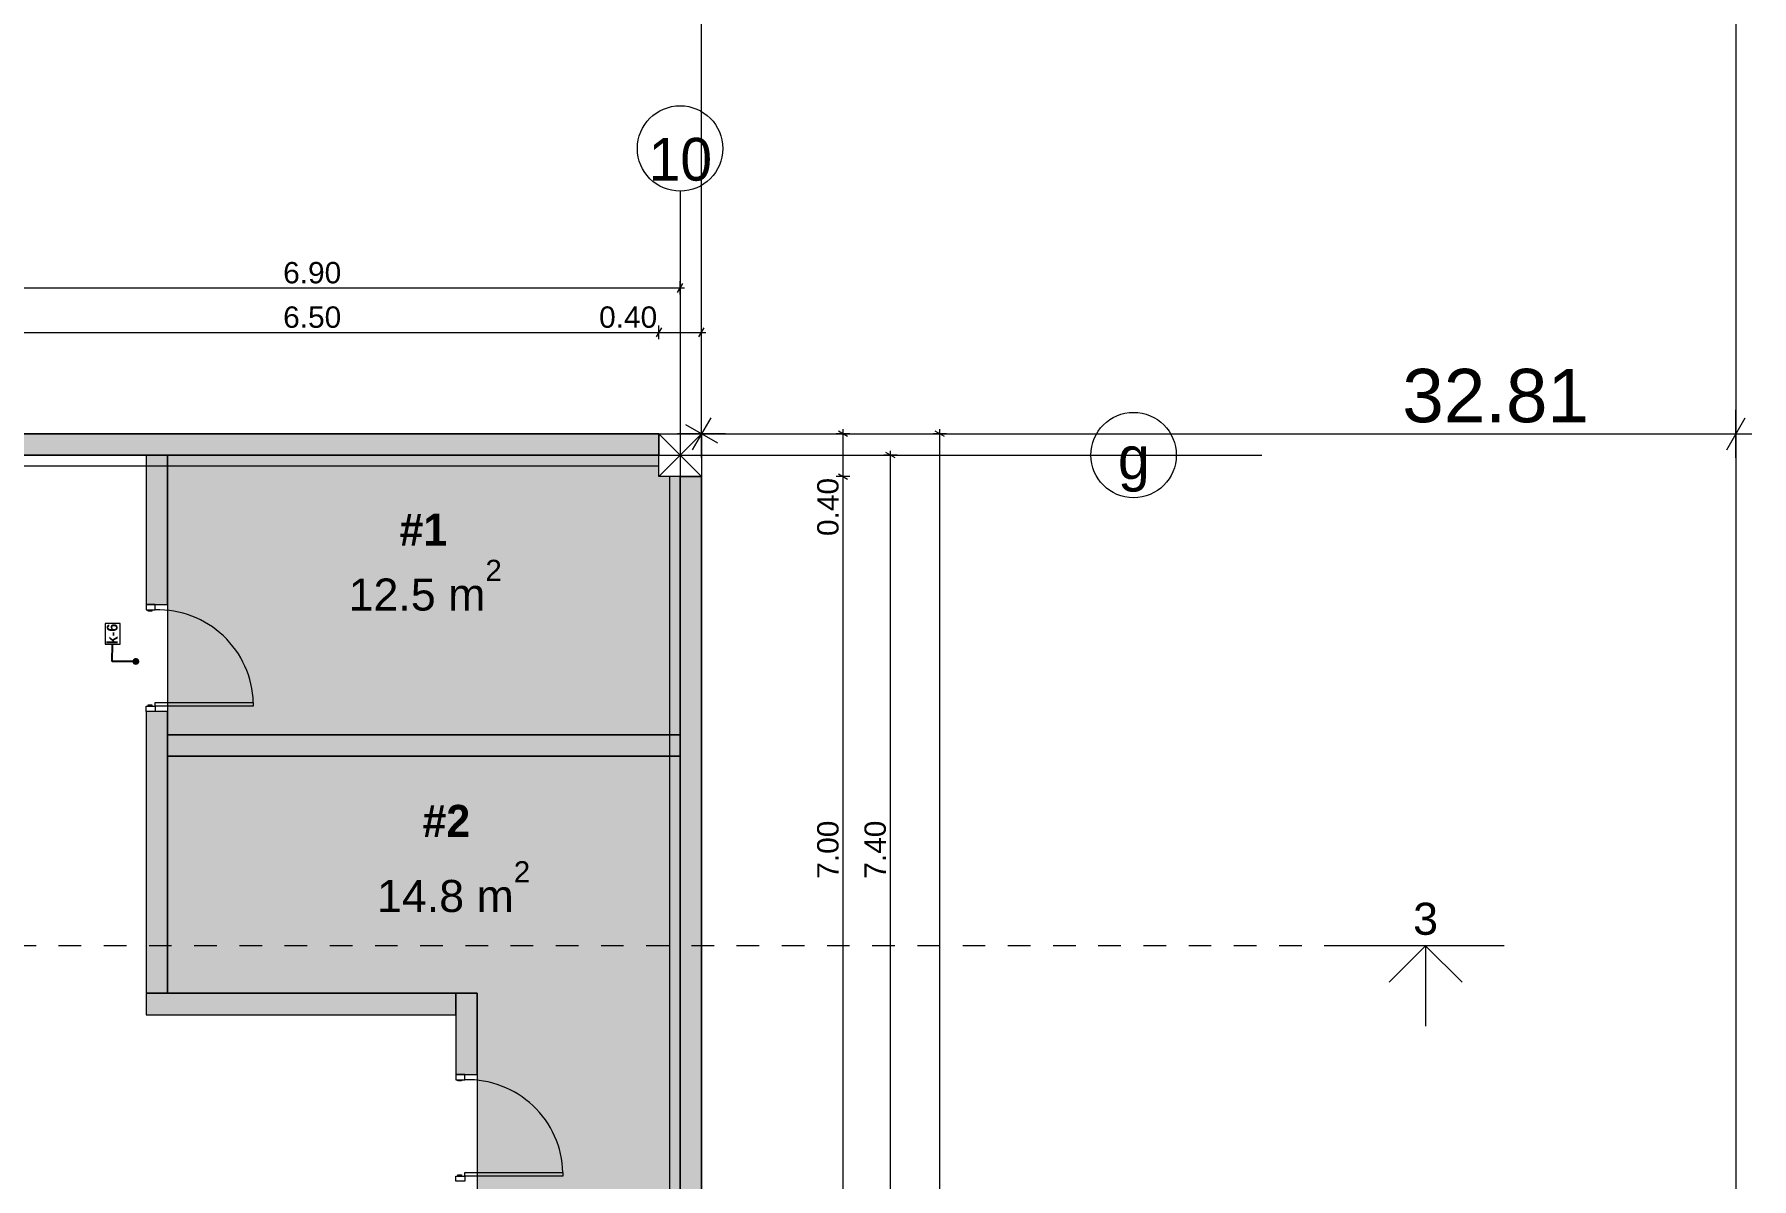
# Model space of a CAD drawing. Header units: millimetres. Extents: x 475206255 to 476720147, y 4620882299 to 4621447368.
# Drawn here: x 475289272 to 475305355, y 4620948549 to 4620959263 of the extents above; entities that cross this region are included whole.
import ezdxf

# ---------------------------------------------------------------- set-up
doc = ezdxf.new("R2010")
doc.units = ezdxf.units.MM
doc.header["$MEASUREMENT"] = 0
doc.set_wipeout_variables(frame=1)
doc.linetypes.add('Dashed', pattern=[423.333333, 211.666667, -211.666667])
for name, color, linetype, lineweight in [('0_Pen_No__42_Pen_No__250_Pen_No__5', 5, 'Continuous', 0), ('2D Drafting - General_Pen_No__1_Pen_No__7', 7, 'Continuous', 0), ('2D Drafting - General_Pen_No__1_Pen_No__7_Pen_No__7', 7, 'Continuous', 0), ('2D Drafting - General_Pen_No__250_Pen_No__7_Pen_No__154', 154, 'Continuous', 0), ('2D Drafting - General_Pen_No__250_Pen_No__7_Pen_No__250', 7, 'Continuous', 0), ('2D Drafting - General_Pen_No__250_Pen_No__7_Pen_No__7', 7, 'Continuous', 0), ('Annotation - Text_Pen_No__7_Pen_No__235', 235, 'Continuous', 0), ('Annotation - Text_Pen_No__7_Pen_No__5', 5, 'Continuous', 0), ('Doors_Pen_No__7_Pen_No__7_Pen_No__7', 7, 'Continuous', 0), ('G-Anno-Nplt_Pen_No__4', 7, 'Continuous', 0), ('G-Anno-Nplt_Pen_No__7', 7, 'Continuous', 0), ('New_._Pen_No__1', 1, 'Continuous', 0), ('New_Annotation - Label_Pen_No__1', 1, 'Continuous', 0), ('New_G-Anno-Nplt_Pen_No__4', 7, 'Continuous', 0), ('New_G-Anno-Nplt_Pen_No__8', 8, 'Continuous', 0), ('New_shenobebi_Pen_No__1', 1, 'Continuous', 0), ('New_Structural - Bearing_Pen_No__1', 1, 'Continuous', 0), ('zoma_Pen_No__1', 1, 'Continuous', 0), ('zoma_Pen_No__142', 142, 'Continuous', 0), ('zoma_Pen_No__5_Pen_No__5', 5, 'Continuous', 0)]:
    doc.layers.add(name, color=color, linetype=linetype, lineweight=lineweight)
doc.layers.add('zoma', color=7, linetype='Continuous')
doc.styles.add('GENERATED_STYLE_1', font='arial.ttf')
doc.styles.add('GENERATED_STYLE_2', font='arial.ttf')
doc.styles.add('GENERATED_STYLE_4', font='ACADMTAV.TTF')
doc.styles.add('GENERATED_STYLE_5', font='')
doc.styles.add('GENERATED_STYLE_8', font='')
doc.styles.get('GENERATED_STYLE_5').set_extended_font_data('Avaza', bold=True)
doc.styles.get('GENERATED_STYLE_8').set_extended_font_data('AcadMtavr', bold=True)
doc.linetypes.add('Break', pattern='A,0,[1,9.10.saxli 29.041.Shx,S=15.679026,R=0,X=0,Y=0],-1975.557214,0', length=1975.557214)
doc.dimstyles.new('GENERATED_STYLE__10', dxfattribs={"dimtxt": 500, "dimasz": 228, "dimexe": 0.18, "dimexo": 3, "dimgap": 0, "dimtad": 1, "dimlfac": 0.001, "dimzin": 0, "dimdsep": 46, "dimtxsty": 'GENERATED_STYLE_2', "dimblk": 'ARROWHEAD_2', "dimblk1": 'ARROWHEAD_2', "dimblk2": 'ARROWHEAD_2', "dimcen": 0.09, "dimclrd": 1, "dimclre": 1, "dimclrt": 1, "dimadec": 0, "dimazin": 0, "dimtfac": 1, "dimtdec": 4, "dimtmove": 0, "dimatfit": 3, "dimfxl": 1, "dimtolj": 1, "dimtzin": 0, "dimarcsym": 0})
doc.dimstyles.new('GENERATED_STYLE__12', dxfattribs={"dimtxt": 500, "dimasz": 228, "dimexe": 0.18, "dimexo": 3, "dimgap": 0, "dimtad": 1, "dimtih": 1, "dimtoh": 1, "dimlfac": 0.001, "dimzin": 0, "dimdsep": 46, "dimtxsty": 'GENERATED_STYLE_2', "dimblk": 'ARROWHEAD_2', "dimblk1": 'ARROWHEAD_2', "dimblk2": 'ARROWHEAD_2', "dimcen": 0.09, "dimclrd": 1, "dimclre": 1, "dimclrt": 1, "dimadec": 0, "dimazin": 0, "dimtfac": 1, "dimtdec": 4, "dimtmove": 2, "dimatfit": 3, "dimfxl": 1, "dimtolj": 1, "dimtzin": 0, "dimarcsym": 0})
doc.dimstyles.new('GENERATED_STYLE__3', dxfattribs={"dimtxt": 200, "dimasz": 64.421331, "dimexe": 0.18, "dimexo": 3, "dimgap": 0, "dimtad": 1, "dimtih": 1, "dimtoh": 1, "dimlfac": 0.001, "dimzin": 0, "dimdsep": 46, "dimtxsty": 'GENERATED_STYLE_2', "dimblk": 'ARROWHEAD_2', "dimblk1": 'ARROWHEAD_2', "dimblk2": 'ARROWHEAD_2', "dimcen": 0.09, "dimclrd": 142, "dimclre": 142, "dimclrt": 142, "dimadec": 0, "dimazin": 0, "dimtfac": 1, "dimtdec": 4, "dimtmove": 0, "dimatfit": 3, "dimfxl": 1, "dimtolj": 1, "dimtzin": 0, "dimarcsym": 0})
doc.dimstyles.new('GENERATED_STYLE__33', dxfattribs={"dimtxt": 0.18, "dimasz": 127.68, "dimexe": 0.18, "dimexo": 0.0625, "dimgap": 0, "dimtad": 0, "dimtih": 1, "dimtoh": 1, "dimdec": 4, "dimzin": 0, "dimdsep": 46, "dimcen": 0.09, "dimadec": 0, "dimazin": 0, "dimtfac": 1, "dimtdec": 4, "dimtmove": 0, "dimatfit": 3, "dimldrblk": 'ARROWHEAD_11', "dimfxl": 1, "dimtolj": 1, "dimtzin": 0, "dimarcsym": 0})
doc.dimstyles.new('GENERATED_STYLE__9', dxfattribs={"dimtxt": 200, "dimasz": 64.421331, "dimexe": 0.18, "dimexo": 3, "dimgap": 0, "dimtad": 1, "dimlfac": 0.001, "dimzin": 0, "dimdsep": 46, "dimtxsty": 'GENERATED_STYLE_2', "dimblk": 'ARROWHEAD_2', "dimblk1": 'ARROWHEAD_2', "dimblk2": 'ARROWHEAD_2', "dimcen": 0.09, "dimclrd": 142, "dimclre": 142, "dimclrt": 142, "dimadec": 0, "dimazin": 0, "dimtfac": 1, "dimtdec": 4, "dimtmove": 0, "dimatfit": 3, "dimfxl": 1, "dimtolj": 1, "dimtzin": 0, "dimarcsym": 0})

# ---------------------------------------------------------------- blocks, each defined once
blk = doc.blocks.new('*D1107', base_point=(475826096, 4621095193))
at = {"layer": 'zoma_Pen_No__142', "color": 142, "linetype": 'Continuous', "lineweight": 0, "transparency": 16777216}
for p, q in [((475288644, 4620956515), (475288595, 4620956431)), ((475288619, 4620956410), (475288619, 4620956537)), ((475295144, 4620956515), (475295095, 4620956431)), ((475295119, 4620956410), (475295119, 4620956537)), ((475288619, 4620956473), (475295119, 4620956473))]:
    blk.add_line(p, q, dxfattribs=at)
at = {"layer": 'zoma_Pen_No__142', "color": 142, "lineweight": 0, "transparency": 16777216, "char_height": 200, "attachment_point": 7, "style": 'GENERATED_STYLE_2'}
for s, insert in [('\\A1;{\\pql;\\fArial|b0|i0|c204|p0;\\W1.000000;6.50}', (475291602, 4620956513)), ('\\A1;{\\pql;\\fArial|b0|i0|c204|p0;\\W1.000000;0.40}', (475294561, 4620956513))]:
    blk.add_mtext(s, dxfattribs=dict(at, insert=insert))
blk = doc.blocks.new('ARROWHEAD_2')
at = {"color": 0, "linetype": 'Continuous', "lineweight": 0}
for p, q in [((0, 0), (-1, 0)), ((-0.378, -0.655), (0.378, 0.655))]:
    blk.add_line(p, q, dxfattribs=at)
blk = doc.blocks.new('*D1108', base_point=(475826096, 4621095193))
at = {"layer": 'zoma_Pen_No__142', "color": 142, "linetype": 'Continuous', "lineweight": 0, "transparency": 16777216}
for p, q in [((475295144, 4620956515), (475295095, 4620956431)), ((475295119, 4620956410), (475295119, 4620956537)), ((475295495, 4620956431), (475295544, 4620956515)), ((475295519, 4620956410), (475295519, 4620956537)), ((475295119, 4620956473), (475295519, 4620956473)), ((475295519, 4620956473), (475295561, 4620956473))]:
    blk.add_line(p, q, dxfattribs=at)
blk = doc.blocks.new('*D1119', base_point=(475826096, 4621095193))
at = {"layer": 'zoma_Pen_No__142', "color": 142, "linetype": 'Continuous', "lineweight": 0, "transparency": 16777216}
for p, q in [((475297289, 4620955324), (475297289, 4620955365)), ((475297353, 4620955324), (475297226, 4620955324)), ((475297332, 4620955299), (475297247, 4620955348)), ((475297289, 4620947924), (475297289, 4620955324)), ((475297353, 4620947924), (475297226, 4620947924)), ((475297247, 4620947948), (475297332, 4620947899))]:
    blk.add_line(p, q, dxfattribs=at)
at = {"layer": 'zoma_Pen_No__142', "color": 142, "lineweight": 0, "transparency": 16777216, "insert": (475297249, 4620951357), "char_height": 200, "attachment_point": 7, "rotation": 90, "style": 'GENERATED_STYLE_2'}
blk.add_mtext('\\A1;{\\pql;\\fArial|b0|i0|c204|p0;\\W1.000000;7.40}', dxfattribs=at)
blk = doc.blocks.new('*D1123', base_point=(475826096, 4621095193))
at = {"layer": 'zoma_Pen_No__142', "color": 142, "linetype": 'Continuous', "lineweight": 0, "transparency": 16777216}
for p, q in [((475296909, 4620955124), (475296782, 4620955124)), ((475296803, 4620955148), (475296888, 4620955099)), ((475296846, 4620948124), (475296846, 4620955124)), ((475296803, 4620948148), (475296888, 4620948099)), ((475296909, 4620948124), (475296782, 4620948124))]:
    blk.add_line(p, q, dxfattribs=at)
at = {"layer": 'zoma_Pen_No__142', "color": 142, "lineweight": 0, "transparency": 16777216, "char_height": 200, "attachment_point": 7, "rotation": 90, "style": 'GENERATED_STYLE_2'}
for s, insert in [('\\A1;{\\pql;\\fArial|b0|i0|c204|p0;\\W1.000000;0.40}', (475296806, 4620954566)), ('\\A1;{\\pql;\\fArial|b0|i0|c204|p0;\\W1.000000;7.00}', (475296806, 4620951357))]:
    blk.add_mtext(s, dxfattribs=dict(at, insert=insert))
blk = doc.blocks.new('*D1124', base_point=(475826096, 4621095193))
at = {"layer": 'zoma_Pen_No__142', "color": 142, "linetype": 'Continuous', "lineweight": 0, "transparency": 16777216}
for p, q in [((475296888, 4620955499), (475296803, 4620955548)), ((475296846, 4620955524), (475296846, 4620955565)), ((475296909, 4620955524), (475296782, 4620955524)), ((475296846, 4620955124), (475296846, 4620955524)), ((475296909, 4620955124), (475296782, 4620955124)), ((475296803, 4620955148), (475296888, 4620955099))]:
    blk.add_line(p, q, dxfattribs=at)
blk = doc.blocks.new('*D1125', base_point=(475826096, 4621095193))
at = {"layer": 'zoma_Pen_No__142', "color": 142, "linetype": 'Continuous', "lineweight": 0, "transparency": 16777216}
for p, q in [((475297794, 4620955499), (475297709, 4620955548)), ((475297751, 4620955524), (475297751, 4620955565)), ((475297815, 4620955524), (475297688, 4620955524)), ((475297751, 4620940324), (475297751, 4620955524)), ((475297815, 4620940324), (475297688, 4620940324)), ((475297709, 4620940348), (475297794, 4620940299)), ((475297751, 4620940282), (475297751, 4620940324))]:
    blk.add_line(p, q, dxfattribs=at)
at = {"layer": 'zoma_Pen_No__142', "color": 142, "lineweight": 0, "transparency": 16777216, "insert": (475297711, 4620947581), "char_height": 200, "attachment_point": 7, "rotation": 90, "style": 'GENERATED_STYLE_2'}
blk.add_mtext('\\A1;{\\pql;\\fArial|b0|i0|c204|p0;\\W1.000000;15.20}', dxfattribs=at)
blk = doc.blocks.new('*D1136', base_point=(475826096, 4621095193))
at = {"layer": 'zoma_Pen_No__142', "color": 142, "linetype": 'Continuous', "lineweight": 0, "transparency": 16777216}
for p, q in [((475288444, 4620956932), (475288395, 4620956847)), ((475288419, 4620956826), (475288419, 4620956953)), ((475288419, 4620956889), (475295319, 4620956889)), ((475295295, 4620956847), (475295344, 4620956932)), ((475295319, 4620956826), (475295319, 4620956953)), ((475295319, 4620956889), (475295361, 4620956889))]:
    blk.add_line(p, q, dxfattribs=at)
at = {"layer": 'zoma_Pen_No__142', "color": 142, "lineweight": 0, "transparency": 16777216, "insert": (475291602, 4620956929), "char_height": 200, "attachment_point": 7, "style": 'GENERATED_STYLE_2'}
blk.add_mtext('\\A1;{\\pql;\\fArial|b0|i0|c204|p0;\\W1.000000;6.90}', dxfattribs=at)
blk = doc.blocks.new('*D1137', base_point=(475826096, 4621095193))
at = {"layer": 'zoma_Pen_No__1', "color": 1, "linetype": 'Continuous', "lineweight": 0, "transparency": 16777216}
for p, q in [((475295519, 4620972779), (475295519, 4620972925)), ((475295744, 4620972779), (475295294, 4620972779)), ((475295669, 4620972692), (475295369, 4620972865)), ((475295519, 4620955524), (475295519, 4620972779)), ((475295369, 4620955610), (475295669, 4620955437)), ((475295744, 4620955524), (475295294, 4620955524)), ((475295519, 4620955377), (475295519, 4620955524))]:
    blk.add_line(p, q, dxfattribs=at)
at = {"layer": 'zoma_Pen_No__1', "color": 1, "lineweight": 0, "transparency": 16777216, "insert": (475295419, 4620963293), "char_height": 500, "attachment_point": 7, "rotation": 90, "style": 'GENERATED_STYLE_2'}
blk.add_mtext('\\A1;{\\pql;\\fArial|b0|i0|c204|p0;\\W1.000000;21.18}', dxfattribs=at)
blk = doc.blocks.new('*D1138', base_point=(475826096, 4621095193))
at = {"layer": 'zoma_Pen_No__1', "color": 1, "linetype": 'Continuous', "lineweight": 0, "transparency": 16777216}
for p, q in [((475233369, 4620972139), (475233069, 4620972312)), ((475233219, 4620972225), (475233219, 4620972372)), ((475233444, 4620972225), (475232994, 4620972225)), ((475233219, 4620955524), (475233219, 4620972225)), ((475233069, 4620955610), (475233369, 4620955437)), ((475233444, 4620955524), (475232994, 4620955524)), ((475233219, 4620955377), (475233219, 4620955524))]:
    blk.add_line(p, q, dxfattribs=at)
at = {"layer": 'zoma_Pen_No__1', "color": 1, "lineweight": 0, "transparency": 16777216, "insert": (475233119, 4620963017), "char_height": 500, "attachment_point": 7, "rotation": 90, "style": 'GENERATED_STYLE_2'}
blk.add_mtext('\\A1;{\\pql;\\fArial|b0|i0|c204|p0;\\W1.000000;16.70}', dxfattribs=at)
blk = doc.blocks.new('*D1142', base_point=(475826096, 4621095193))
at = {"layer": 'zoma_Pen_No__1', "color": 1, "linetype": 'Continuous', "lineweight": 0, "transparency": 16777216}
for p, q in [((475295519, 4620955299), (475295519, 4620955749)), ((475305208, 4620955299), (475305208, 4620955749)), ((475295606, 4620955674), (475295433, 4620955374)), ((475305121, 4620955374), (475305295, 4620955674)), ((475295373, 4620955524), (475295519, 4620955524)), ((475295519, 4620955524), (475305208, 4620955524)), ((475305208, 4620955524), (475305355, 4620955524))]:
    blk.add_line(p, q, dxfattribs=at)
at = {"layer": 'zoma_Pen_No__1', "color": 1, "lineweight": 0, "transparency": 16777216, "insert": (475302083, 4620955624), "char_height": 500, "attachment_point": 7, "style": 'GENERATED_STYLE_2'}
blk.add_mtext('\\A1;{\\pql;\\fArial|b0|i0|c204|p0;\\W1.000000;32.81}', dxfattribs=at)
blk = doc.blocks.new('*D1202', base_point=(475826096, 4621095193))
at = {"layer": 'zoma_Pen_No__142', "color": 142, "linetype": 'Continuous', "lineweight": 0, "transparency": 16777216}
for p, q in [((475288644, 4620938967), (475288595, 4620938882)), ((475288619, 4620938861), (475288619, 4620938988)), ((475295144, 4620938967), (475295095, 4620938882)), ((475295119, 4620938861), (475295119, 4620938988)), ((475288619, 4620938925), (475295119, 4620938925))]:
    blk.add_line(p, q, dxfattribs=at)
at = {"layer": 'zoma_Pen_No__142', "color": 142, "lineweight": 0, "transparency": 16777216, "char_height": 200, "attachment_point": 7, "style": 'GENERATED_STYLE_2'}
for s, insert in [('\\A1;{\\pql;\\fArial|b0|i0|c204|p0;\\W1.000000;6.50}', (475291603, 4620938965)), ('\\A1;{\\pql;\\fArial|b0|i0|c204|p0;\\W1.000000;0.40}', (475294561, 4620938965))]:
    blk.add_mtext(s, dxfattribs=dict(at, insert=insert))
blk = doc.blocks.new('*D1203', base_point=(475826096, 4621095193))
at = {"layer": 'zoma_Pen_No__142', "color": 142, "linetype": 'Continuous', "lineweight": 0, "transparency": 16777216}
for p, q in [((475295144, 4620938967), (475295095, 4620938882)), ((475295119, 4620938861), (475295119, 4620938988)), ((475295495, 4620938882), (475295544, 4620938967)), ((475295519, 4620938861), (475295519, 4620938988)), ((475295119, 4620938925), (475295519, 4620938925)), ((475295519, 4620938925), (475295561, 4620938925))]:
    blk.add_line(p, q, dxfattribs=at)
blk = doc.blocks.new('ARROWHEAD_11')
at = {"color": 0, "linetype": 'Continuous', "lineweight": 0}
blk.add_line((0, 0), (-1, 0), dxfattribs=at)
at = {"color": 0, "linetype": 'Continuous', "lineweight": 0, "const_width": 0.25, "flags": 128}
blk.add_lwpolyline([(-0.125, 0, 1), (0.125, 0, 1)], format="xyb", close=True, dxfattribs=at)

msp = doc.modelspace()

# ---------------------------------------------------------------- hatches: boundary and pattern name
at = {"layer": '2D Drafting - General_Pen_No__250_Pen_No__7_Pen_No__154', "linetype": 'Continuous', "lineweight": 0}
for points in [[(475288619.369, 4620955323.861), (475288619.369, 4620955523.861), (475295119.369, 4620955523.861), (475295119.369, 4620955323.861)], [(475295319.369, 4620955123.861), (475295519.369, 4620955123.861), (475295519.369, 4620948123.861), (475295319.369, 4620948123.861)]]:
    msp.add_hatch(color=154, dxfattribs=at).paths.add_polyline_path(points)
at = {"layer": '2D Drafting - General_Pen_No__250_Pen_No__7_Pen_No__7', "linetype": 'Continuous', "lineweight": 0}
for points in [[(475290319.369, 4620955323.861), (475290319.369, 4620953923.861), (475290519.369, 4620953923.861), (475290519.369, 4620955323.861)], [(475290519.369, 4620952923.861), (475290319.369, 4620952923.861), (475290319.369, 4620950283.861), (475290519.369, 4620950283.861)]]:
    msp.add_hatch(color=7, dxfattribs=at).paths.add_polyline_path(points)
at = {"layer": 'G-Anno-Nplt_Pen_No__7', "linetype": 'Continuous', "lineweight": 0}
for points in [[(475290519.369, 4620952503.861), (475295319.369, 4620952503.861), (475295319.369, 4620952703.861), (475290519.369, 4620952703.861)], [(475290319.369, 4620950083.861), (475293219.369, 4620950083.861), (475293219.369, 4620950283.861), (475290319.369, 4620950283.861)], [(475293219.369, 4620949523.861), (475293419.499, 4620949523.861), (475293419.499, 4620950283.861), (475293219.369, 4620950283.861)]]:
    msp.add_hatch(color=7, dxfattribs=at).paths.add_polyline_path(points)
at = {"layer": 'New_G-Anno-Nplt_Pen_No__8', "linetype": 'Continuous', "lineweight": 0, "true_color": 0x202020}
for points in [[(475295119.369, 4620955323.861), (475290519.369, 4620955323.861), (475290519.369, 4620952703.861), (475295319.369, 4620952703.861), (475295319.369, 4620955123.861), (475295119.369, 4620955123.861)], [(475290519.369, 4620950283.861), (475293419.499, 4620950283.861), (475293419.499, 4620948123.861), (475295319.369, 4620948123.861), (475295319.369, 4620952503.861), (475290519.369, 4620952503.861)]]:
    msp.add_hatch(color=250, dxfattribs=at).paths.add_polyline_path(points)

# ---------------------------------------------------------------- linework, layer by layer
at = {"layer": '0_Pen_No__42_Pen_No__250_Pen_No__5', "color": 5, "linetype": 'Continuous', "lineweight": 0}
for centre in [(475295319.369, 4620958194.844), (475299566.425, 4620955323.861)]:
    msp.add_circle(centre, 400, dxfattribs=at)
at = {"layer": '2D Drafting - General_Pen_No__1_Pen_No__7', "color": 7, "linetype": 'Continuous', "lineweight": 0}
for p, q in [((475295519.369, 4620955123.861), (475295119.369, 4620955523.861)), ((475295119.369, 4620955123.861), (475295519.369, 4620955523.861))]:
    msp.add_line(p, q, dxfattribs=at)
at = {"layer": '2D Drafting - General_Pen_No__1_Pen_No__7', "color": 7, "linetype": 'Continuous', "lineweight": 0, "flags": 128}
for points in [[(475288619.369, 4620955223.861), (475295119.369, 4620955223.861), (475295119.369, 4620955523.861), (475288619.369, 4620955523.861)], [(475295519.369, 4620955123.861), (475295119.369, 4620955123.861), (475295119.369, 4620955523.861), (475295519.369, 4620955523.861)], [(475295519.369, 4620948123.861), (475295519.369, 4620955123.861), (475295219.369, 4620955123.861), (475295219.369, 4620948123.861)]]:
    msp.add_lwpolyline(points, close=True, dxfattribs=at)
at = {"layer": '2D Drafting - General_Pen_No__1_Pen_No__7_Pen_No__7', "color": 7, "linetype": 'Continuous', "lineweight": 0}
for centre in [(475290429.035, 4620952981.583), (475293329.035, 4620948581.583)]:
    msp.add_arc(centre, 893.239, 1.603806, 91.603806, dxfattribs=at)
at = {"layer": '2D Drafting - General_Pen_No__250_Pen_No__7_Pen_No__250', "color": 7, "linetype": 'Continuous', "lineweight": 0, "flags": 128}
for points in [[(475288619.369, 4620955323.861), (475288619.369, 4620955523.861), (475295119.369, 4620955523.861), (475295119.369, 4620955323.861)], [(475295319.369, 4620955123.861), (475295519.369, 4620955123.861), (475295519.369, 4620948123.861), (475295319.369, 4620948123.861)]]:
    msp.add_lwpolyline(points, close=True, dxfattribs=at)
at = {"layer": '2D Drafting - General_Pen_No__250_Pen_No__7_Pen_No__7', "color": 7, "linetype": 'Continuous', "lineweight": 0, "flags": 128}
for points in [[(475290319.369, 4620955323.861), (475290319.369, 4620953923.861), (475290519.369, 4620953923.861), (475290519.369, 4620955323.861)], [(475290519.369, 4620952923.861), (475290319.369, 4620952923.861), (475290319.369, 4620950283.861), (475290519.369, 4620950283.861)]]:
    msp.add_lwpolyline(points, close=True, dxfattribs=at)
at = {"layer": 'Doors_Pen_No__7_Pen_No__7_Pen_No__7', "color": 7, "linetype": 'Continuous', "lineweight": 0, "flags": 128}
for points in [[(475290319.369, 4620953923.861), (475290319.369, 4620953874.472), (475290404.035, 4620953874.472), (475290404.035, 4620953923.861)], [(475290337.369, 4620953863.361), (475290337.369, 4620953874.472), (475290370.702, 4620953874.472), (475290370.702, 4620953863.361)], [(475290319.369, 4620952923.861), (475290319.369, 4620952973.25), (475290404.035, 4620952973.25), (475290404.035, 4620952923.861)], [(475290337.369, 4620952973.25), (475290337.369, 4620952984.361), (475290370.702, 4620952984.361), (475290370.702, 4620952973.25)], [(475290404.035, 4620952973.25), (475290404.035, 4620953006.583), (475291321.924, 4620953006.583), (475291321.924, 4620952973.25)], [(475293219.369, 4620949523.861), (475293219.369, 4620949474.472), (475293304.035, 4620949474.472), (475293304.035, 4620949523.861)], [(475293237.369, 4620949463.361), (475293237.369, 4620949474.472), (475293270.702, 4620949474.472), (475293270.702, 4620949463.361)], [(475293219.369, 4620948523.861), (475293219.369, 4620948573.25), (475293304.035, 4620948573.25), (475293304.035, 4620948523.861)], [(475293237.369, 4620948573.25), (475293237.369, 4620948584.361), (475293270.702, 4620948584.361), (475293270.702, 4620948573.25)], [(475293304.035, 4620948573.25), (475293304.035, 4620948606.583), (475294221.924, 4620948606.583), (475294221.924, 4620948573.25)]]:
    msp.add_lwpolyline(points, close=True, dxfattribs=at)
at = {"layer": 'G-Anno-Nplt_Pen_No__4', "color": 7, "linetype": 'Continuous', "lineweight": 0, "flags": 128}
for points in [[(475290519.369, 4620952503.861), (475295319.369, 4620952503.861), (475295319.369, 4620952703.861), (475290519.369, 4620952703.861)], [(475290319.369, 4620950083.861), (475293219.369, 4620950083.861), (475293219.369, 4620950283.861), (475290319.369, 4620950283.861)], [(475293219.369, 4620949523.861), (475293419.499, 4620949523.861), (475293419.499, 4620950283.861), (475293219.369, 4620950283.861)]]:
    msp.add_lwpolyline(points, close=True, dxfattribs=at)
at = {"layer": 'New_G-Anno-Nplt_Pen_No__4', "color": 7, "linetype": 'Continuous', "lineweight": 0, "flags": 128}
for points in [[(475295119.369, 4620955323.861), (475290519.369, 4620955323.861), (475290519.369, 4620952703.861), (475295319.369, 4620952703.861), (475295319.369, 4620955123.861), (475295119.369, 4620955123.861)], [(475290519.369, 4620950283.861), (475293419.499, 4620950283.861), (475293419.499, 4620948123.861), (475295319.369, 4620948123.861), (475295319.369, 4620952503.861), (475290519.369, 4620952503.861)]]:
    msp.add_lwpolyline(points, close=True, dxfattribs=at)
at = {"layer": 'New_shenobebi_Pen_No__1', "color": 1, "linetype": 'Dashed', "lineweight": 0}
msp.add_lwpolyline([(475301564.038, 4620950729.19), (475228392.97, 4620950729.19)], dxfattribs=at)
at = {"layer": 'New_shenobebi_Pen_No__1', "color": 1, "linetype": 'Continuous', "lineweight": 0}
for points in [[(475303037.785, 4620950729.19), (475301564.038, 4620950729.19)], [(475302300.912, 4620950729.19), (475301959.766, 4620950388.045)], [(475302300.912, 4620950729.19), (475302300.912, 4620949976.192)], [(475302300.912, 4620950729.19), (475302642.057, 4620950388.045)]]:
    msp.add_lwpolyline(points, dxfattribs=at)
at = {"layer": 'New_Structural - Bearing_Pen_No__1', "color": 1, "linetype": 'Break', "lineweight": 0}
msp.add_line((475305207.987, 4620973876.539), (475305207.987, 4620929890.869), dxfattribs=at)
at = {"layer": 'zoma_Pen_No__5_Pen_No__5', "color": 5, "linetype": 'Continuous', "lineweight": 0}
for p, q in [((475295319.369, 4620957794.844), (475295319.369, 4620936919.852)), ((475229338.818, 4620955323.861), (475300766.425, 4620955323.861))]:
    msp.add_line(p, q, dxfattribs=at)

# ---------------------------------------------------------------- texts
at = {"layer": 'Annotation - Text_Pen_No__7_Pen_No__235', "color": 235, "linetype": 'Continuous', "lineweight": 0, "char_height": 300, "attachment_point": 2, "style": 'GENERATED_STYLE_8'}
for s, insert in [('\\A1;{\\pqc;\\fAcadMtavr|b1|i0|c0|p0;\\W1.000000;#1}', (475292914.909, 4620954774.585)), ('\\A1;{\\pqc;\\fAcadMtavr|b1|i0|c0|p0;\\W1.000000;#\\fAcadMtavr|b1|i0|c0|p0;\\W1.000000;2}', (475293130.464, 4620952048.449))]:
    msp.add_mtext(s, dxfattribs=dict(at, insert=insert))
at = {"layer": 'Annotation - Text_Pen_No__7_Pen_No__5', "color": 5, "linetype": 'Continuous', "lineweight": 0, "char_height": 400, "attachment_point": 2, "style": 'GENERATED_STYLE_4'}
for s, insert in [('\\A1;{\\pqc;\\fAcadMtavr|b0|i0|c0|p0;\\W1.000000;10}', (475295321.526, 4620958293.882)), ('\\A1;{\\pqc;\\fAcadMtavr|b0|i0|c0|p0;\\W1.000000;g}', (475299568.582, 4620955498.181))]:
    msp.add_mtext(s, dxfattribs=dict(at, insert=insert))
at = {"layer": 'G-Anno-Nplt_Pen_No__7', "color": 7, "lineweight": 0, "char_height": 300, "attachment_point": 7, "style": 'GENERATED_STYLE_1'}
for s, insert in [('{\\fArial|b0|i0|c204|p0;12.5 m{\\H0.66x;\\S2^  ;}}', (475292214.963, 4620953863.861)), ('{\\fArial|b0|i0|c204|p0;14.8 m{\\H0.66x;\\S2^  ;}}', (475292480.749, 4620951041.28))]:
    msp.add_mtext(s, dxfattribs=dict(at, insert=insert))
at = {"layer": 'New_._Pen_No__1', "color": 1, "linetype": 'Continuous', "lineweight": 0, "insert": (475302300.912, 4620951132.048), "char_height": 300, "attachment_point": 2, "style": 'GENERATED_STYLE_1'}
msp.add_mtext('\\A1;{\\pqc;\\fArial|b0|i0|c204|p0;\\W1.000000;3}', dxfattribs=at)

# ---------------------------------------------------------------- dimensions: what is measured, and where the dimension line sits
at = {"layer": 'zoma', "color": 142, "linetype": 'Continuous', "lineweight": 0}
for base, p1, p2, picture, middle in [((475295119.441, 4620938924.566), (475288619.441, 4620991490.231), (475295119.441, 4620991090.231), '*D1202', (475291861.437, 4620939064.566)), ((475295519.441, 4620938924.566), (475295119.441, 4620991090.231), (475295519.441, 4620988813.788), '*D1203', (475294820.02, 4620939064.566)), ((475295319.369, 4620956889.322), (475288419.369, 4620956889.322), (475295319.369, 4620955523.861), '*D1136', (475291861.365, 4620957029.322)), ((475295119.369, 4620956473.075), (475288619.369, 4620955523.861), (475295119.369, 4620955523.861), '*D1107', (475291861.365, 4620956613.075)), ((475295519.369, 4620956473.075), (475295119.369, 4620955523.861), (475295519.369, 4620955523.861), '*D1108', (475294819.948, 4620956613.075))]:
    dim = msp.add_linear_dim(base=base, p1=p1, p2=p2, dimstyle='GENERATED_STYLE__3', dxfattribs=at)
    dim.commit()
    dim.dimension.update_dxf_attribs({"geometry": picture, "text_midpoint": middle, "dimtype": 160})
at = {"layer": 'zoma', "color": 1, "linetype": 'Continuous', "lineweight": 0}
for base, p1, p2, text, picture, middle in [((475295519.369, 4620972778.747), (475295519.369, 4620955523.861), (475295519.369, 4620972778.747), '21.18', '*D1137', (475295169.369, 4620964130.871)), ((475233219.362, 4620972225.292), (475297119.369, 4620955523.861), (475233219.362, 4620972225.292), '16.70', '*D1138', (475232869.362, 4620963854.144))]:
    dim = msp.add_linear_dim(base=base, p1=p1, p2=p2, angle=90, text=text, dimstyle='GENERATED_STYLE__10', dxfattribs=at)
    dim.commit()
    dim.dimension.update_dxf_attribs({"geometry": picture, "text_midpoint": middle, "dimtype": 160, "text_rotation": 90})
dim = msp.add_linear_dim(base=(475305207.987, 4620955523.861), p1=(475295519.369, 4620955523.861), p2=(475305207.987, 4620955523.861), text='32.81', dimstyle='GENERATED_STYLE__12', dxfattribs=at)
dim.commit()
dim.dimension.update_dxf_attribs({"geometry": '*D1142', "text_midpoint": (475302920.596, 4620955873.861), "dimtype": 160})
at = {"layer": 'zoma', "color": 142, "linetype": 'Continuous', "lineweight": 0}
for base, p1, p2, picture, middle in [((475296845.75, 4620955523.861), (475233219.369, 4620955123.861), (475233219.369, 4620955523.861), '*D1124', (475296705.75, 4620954824.44)), ((475297751.324, 4620955523.861), (475233219.369, 4620940323.861), (475233219.369, 4620955523.861), '*D1125', (475297611.324, 4620947915.688)), ((475297289.333, 4620955323.861), (475297093.46, 4620947923.861), (475297686.082, 4620955323.861), '*D1119', (475297149.333, 4620951615.857)), ((475296845.75, 4620955123.861), (475233219.369, 4620948123.861), (475233219.369, 4620955123.861), '*D1123', (475296705.75, 4620951615.857))]:
    dim = msp.add_linear_dim(base=base, p1=p1, p2=p2, angle=90, dimstyle='GENERATED_STYLE__9', dxfattribs=at)
    dim.commit()
    dim.dimension.update_dxf_attribs({"geometry": picture, "text_midpoint": middle, "dimtype": 160, "text_rotation": 90})

# ---------------------------------------------------------------- next in the draw order: wipeouts: each hides what was drawn before it
at = {"color": 1, "linetype": 'Continuous', "lineweight": 0, "ltscale": 23226661970.87596}
msp.add_wipeout([(475290074.728, 4620953551.838), (475290074.728, 4620953747.603), (475289933.552, 4620953747.603), (475289933.552, 4620953551.838)], dxfattribs=at).dxf.layer = 'New_Annotation - Label_Pen_No__1'

# ---------------------------------------------------------------- next in the draw order: linework, layer by layer
at = {"layer": 'New_Annotation - Label_Pen_No__1', "color": 1, "linetype": 'Continuous', "lineweight": 0, "flags": 128}
msp.add_lwpolyline([(475290074.728, 4620953551.838), (475290074.728, 4620953747.603), (475289933.552, 4620953747.603), (475289933.552, 4620953551.838), (475290074.728, 4620953551.838)], close=True, dxfattribs=at)

# ---------------------------------------------------------------- next in the draw order: texts
at = {"layer": 'New_Annotation - Label_Pen_No__1', "color": 1, "linetype": 'Continuous', "lineweight": 0, "insert": (475290001.394, 4620953551.838), "char_height": 100, "attachment_point": 4, "rotation": 90, "style": 'GENERATED_STYLE_5'}
msp.add_mtext('\\A1;{\\pql;\\fAvaza|b1|i0|c0|p0;\\W1.000000;k-\\fAvaza|b1|i0|c0|p0;\\W1.000000;6}', dxfattribs=at)

# ---------------------------------------------------------------- next in the draw order: leaders
at = {"layer": 'New_Annotation - Label_Pen_No__1', "color": 1, "linetype": 'Continuous', "lineweight": 0, "annotation_type": 0, "has_hookline": 1, "hookline_direction": 0, "text_width": 202.625, "horizontal_direction": (0, 1, 0)}
msp.add_leader([(475290222.332, 4620953391.553), (475290001.394, 4620953391.553), (475290004.14, 4620953551.838)], dimstyle='GENERATED_STYLE__33', dxfattribs=at)

doc.saveas('drawing.dxf')
